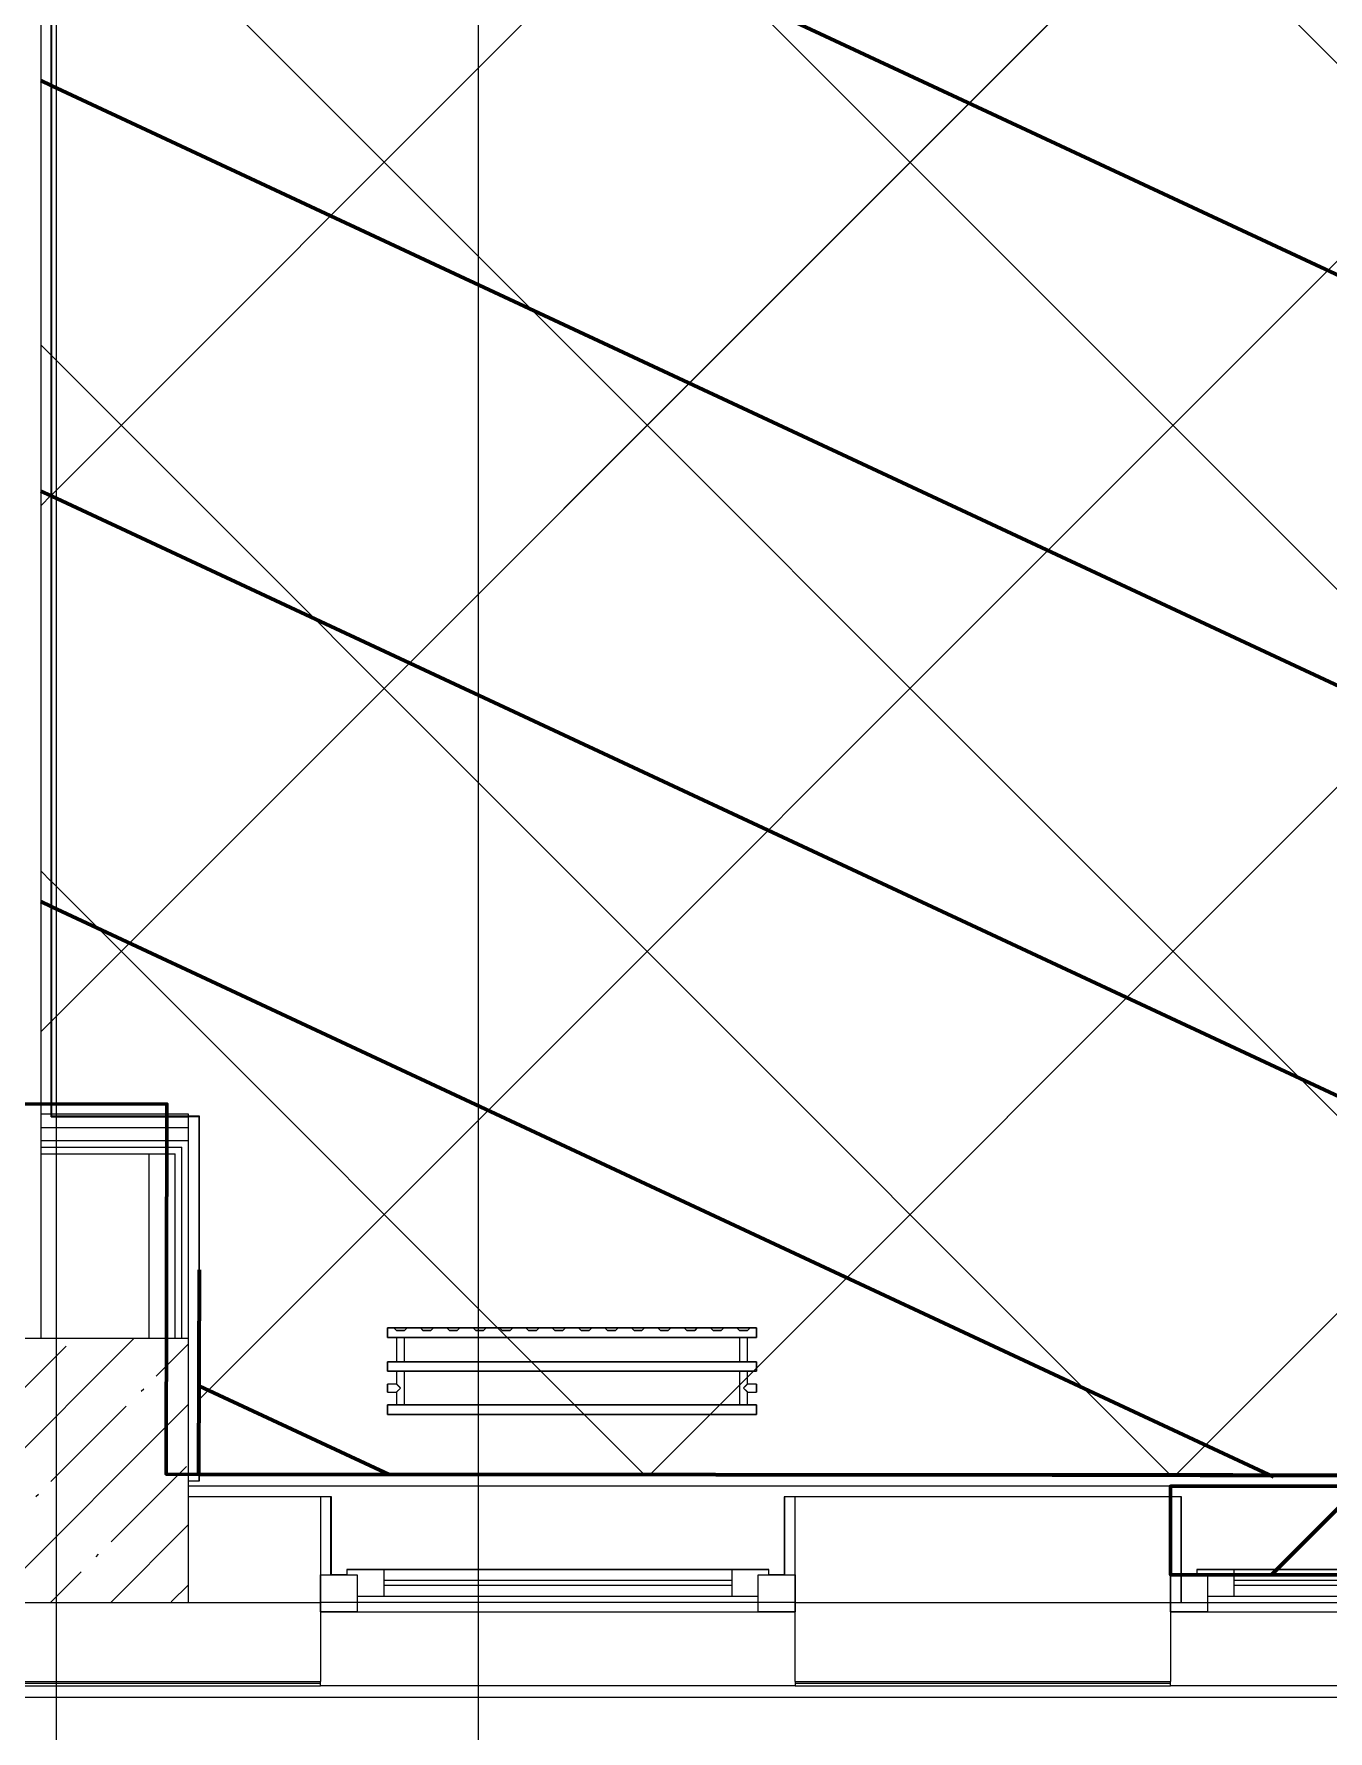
# Model space of a CAD drawing. Header units: millimetres. Extents: x -164500 to 426394, y -23753 to 102118.
# Drawn here: x 47682 to 50135, y -480 to 2735 of the extents above; entities that cross this region are included whole.
import ezdxf

# ---------------------------------------------------------------- set-up
doc = ezdxf.new("R2010")
doc.units = ezdxf.units.MM
for name, color, linetype, lineweight in [('0) шлифовка', 5, 'Continuous', 60), ('1.4) Плинтус ПЛ-4', 6, 'Continuous', 60), ('179 подоконники', 5, 'Continuous', 60), ('5.3) Л-7 Линолеум 4 вып', 230, 'Continuous', 30), ('7.7) Плинтус', 222, 'Continuous', 90), ('A-FLOR', 7, 'Continuous', 9), ('A-GLAZ', 7, 'Continuous', 9), ('A-GLAZ-1', 7, 'Continuous', 5), ('S-COLS-1', 7, 'Continuous', 5), ('Оси', 7, 'Continuous', 9)]:
    doc.layers.add(name, color=color, linetype=linetype, lineweight=lineweight)
doc.layers.add('2) защита вин плитк', color=6, linetype='Continuous')
doc.layers.add('3.2.3) П-9', color=5, linetype='Continuous')
doc.layers.add('M-EQPM-1', color=7, linetype='Continuous', lineweight=9, true_color=0xb2b2b2)

# ---------------------------------------------------------------- blocks, each defined once
blk = doc.blocks.new('BSC_Колонна _Прямоугольная - 500х500-V9-Объем проектирования 1 этажа')
at = {"layer": 'S-COLS-1'}
h = blk.add_hatch(dxfattribs=at)
h.set_pattern_fill('FP_13', color=256, style=0, pattern_type=2)
h.set_pattern_definition([(45, (-47660, -150), (-114.04925, 114.04925), []), (45, (-47545.95, -150), (-114.04925, 114.04925), [201.613, -40.323, 6.706, -33.617])])
h.paths.add_polyline_path([(250, -250), (250, 250), (-250, 250), (-250, -250)])
for p, q in [((250, 250), (-250, 250)), ((-250, 250), (-250, -250)), ((250, -250), (250, 250)), ((-250, -250), (250, -250))]:
    blk.add_line(p, q, dxfattribs=at)
blk = doc.blocks.new('120_Окно_СКБ_1Ст - 120_Окно_СКБ_1Ст 900х2500_h_-20664874-Объем проектирования 1 этажа')
at = {"layer": 'A-GLAZ'}
for p, q in [((-450, -127), (-450, -57)), ((-450, -57), (-380, -57)), ((-380, -57), (-380, -127)), ((380, -127), (380, -57)), ((380, -57), (450, -57)), ((450, -57), (450, -127)), ((380, -87), (-380, -87)), ((-380, -87), (-380, -127)), ((-330, -137), (-330, -87)), ((330, -137), (330, -87)), ((380, -127), (380, -87)), ((-380, -127), (-450, -127)), ((-380, -127), (-400, -127)), ((-400, -127), (-400, -137)), ((450, -127), (380, -127)), ((400, -127), (380, -127)), ((400, -137), (400, -127)), ((-400, -137), (400, -137)), ((400, -137), (-400, -137))]:
    blk.add_line(p, q, dxfattribs=at)
at = {"layer": 'A-GLAZ-1'}
for p, q in [((450, -57), (-450, -57)), ((-430, -127), (-400, -127)), ((-330, -107), (330, -107)), ((330, -117), (-330, -117)), ((400, -127), (430, -127))]:
    blk.add_line(p, q, dxfattribs=at)
blk = doc.blocks.new('120_Окно_СКБ_2Ст - 120_Окно_СКБ_2Ст 2100х2500 _мал створка справа_-V25-Объем проектирования 1 этажа')
at = {"layer": 'A-GLAZ'}
for p, q in [((-1050, -127), (-1050, -57)), ((-1050, -57), (-980, -57)), ((-980, -57), (-980, -127)), ((150, -127), (150, -57)), ((150, -57), (220, -57)), ((220, -57), (220, -127)), ((980, -127), (980, -57)), ((980, -57), (1050, -57)), ((1050, -57), (1050, -127)), ((150, -87), (-980, -87)), ((-980, -87), (-980, -127)), ((-930, -137), (-930, -87)), ((100, -137), (100, -87)), ((150, -127), (150, -87)), ((980, -87), (220, -87)), ((220, -87), (220, -127)), ((270, -137), (270, -87)), ((930, -137), (930, -87)), ((980, -127), (980, -87)), ((-980, -127), (-1050, -127)), ((-980, -127), (-1000, -127)), ((-1000, -127), (-1000, -137)), ((220, -127), (150, -127)), ((170, -127), (150, -127)), ((170, -137), (170, -127)), ((220, -127), (200, -127)), ((200, -127), (200, -137)), ((1050, -127), (980, -127)), ((1000, -127), (980, -127)), ((1000, -137), (1000, -127)), ((-1000, -137), (170, -137)), ((170, -137), (-1000, -137)), ((200, -137), (1000, -137)), ((1000, -137), (200, -137))]:
    blk.add_line(p, q, dxfattribs=at)
at = {"layer": 'A-GLAZ-1'}
for p, q in [((1050, -57), (-1050, -57)), ((-1030, -127), (-1000, -127)), ((-930, -107), (100, -107)), ((100, -117), (-930, -117)), ((170, -127), (200, -127)), ((270, -107), (930, -107)), ((930, -117), (270, -117)), ((1000, -127), (1030, -127))]:
    blk.add_line(p, q, dxfattribs=at)
blk = doc.blocks.new('radiator_prado_classic_z_tip_30_po exemplyaru - Classic Z Тип 30-500-V227-Объем проектирования 1 этажа')
at = {"layer": 'M-EQPM-1'}
for p, q in [((0, 228), (0, 210)), ((700, 228), (0, 228)), ((0, 210), (0, 228)), ((0, 228), (12.5, 228)), ((12.5, 228), (37.5, 228)), ((37.5, 228), (12.5, 228)), ((12.5, 228), (37.5, 228)), ((12.5, 228), (17.5, 223)), ((12.5, 228), (17.5, 223)), ((32.5, 223), (37.5, 228)), ((37.5, 228), (32.5, 223)), ((37.5, 228), (62.5, 228)), ((62.5, 228), (87.5, 228)), ((87.5, 228), (62.5, 228)), ((62.5, 228), (87.5, 228)), ((62.5, 228), (67.5, 223)), ((62.5, 228), (67.5, 223)), ((82.5, 223), (87.5, 228)), ((87.5, 228), (82.5, 223)), ((87.5, 228), (112.5, 228)), ((112.5, 228), (137.5, 228)), ((137.5, 228), (112.5, 228)), ((112.5, 228), (137.5, 228)), ((112.5, 228), (117.5, 223)), ((112.5, 228), (117.5, 223)), ((132.5, 223), (137.5, 228)), ((137.5, 228), (132.5, 223)), ((137.5, 228), (162.5, 228)), ((162.5, 228), (187.5, 228)), ((187.5, 228), (162.5, 228)), ((162.5, 228), (187.5, 228)), ((162.5, 228), (167.5, 223)), ((162.5, 228), (167.5, 223)), ((182.5, 223), (187.5, 228)), ((187.5, 228), (182.5, 223)), ((187.5, 228), (212.5, 228)), ((212.5, 228), (237.5, 228)), ((237.5, 228), (212.5, 228)), ((212.5, 228), (237.5, 228)), ((212.5, 228), (217.5, 223)), ((212.5, 228), (217.5, 223)), ((232.5, 223), (237.5, 228)), ((237.5, 228), (232.5, 223)), ((237.5, 228), (262.5, 228)), ((262.5, 228), (287.5, 228)), ((287.5, 228), (262.5, 228)), ((262.5, 228), (287.5, 228)), ((262.5, 228), (267.5, 223)), ((262.5, 228), (267.5, 223)), ((282.5, 223), (287.5, 228)), ((287.5, 228), (282.5, 223)), ((287.5, 228), (312.5, 228)), ((312.5, 228), (337.5, 228)), ((337.5, 228), (312.5, 228)), ((312.5, 228), (337.5, 228)), ((312.5, 228), (317.5, 223)), ((312.5, 228), (317.5, 223)), ((332.5, 223), (337.5, 228)), ((337.5, 228), (332.5, 223)), ((337.5, 228), (362.5, 228)), ((362.5, 228), (387.5, 228)), ((387.5, 228), (362.5, 228)), ((362.5, 228), (387.5, 228)), ((362.5, 228), (367.5, 223)), ((362.5, 228), (367.5, 223)), ((382.5, 223), (387.5, 228)), ((387.5, 228), (382.5, 223)), ((387.9, 228), (412.5, 228)), ((412.5, 228), (437.5, 228)), ((437.5, 228), (412.5, 228)), ((412.5, 228), (437.5, 228)), ((412.5, 228), (417.5, 223)), ((412.5, 228), (417.5, 223)), ((432.5, 223), (437.5, 228)), ((437.5, 228), (432.5, 223)), ((437.5, 228), (462.5, 228)), ((462.5, 228), (487.5, 228)), ((487.5, 228), (462.5, 228)), ((462.5, 228), (487.5, 228)), ((462.5, 228), (467.5, 223)), ((462.5, 228), (467.5, 223)), ((482.5, 223), (487.5, 228)), ((487.5, 228), (482.5, 223)), ((487.5, 228), (512.5, 228)), ((512.5, 228), (537.5, 228)), ((537.5, 228), (512.5, 228)), ((512.5, 228), (537.5, 228)), ((512.5, 228), (517.5, 223)), ((512.5, 228), (517.5, 223)), ((532.5, 223), (537.5, 228)), ((537.5, 228), (532.5, 223)), ((537.5, 228), (562.5, 228)), ((562.5, 228), (587.5, 228)), ((587.5, 228), (562.5, 228)), ((562.5, 228), (587.5, 228)), ((562.5, 228), (567.5, 223)), ((562.5, 228), (567.5, 223)), ((582.5, 223), (587.5, 228)), ((587.5, 228), (582.5, 223)), ((587.5, 228), (612.5, 228)), ((612.5, 228), (637.5, 228)), ((637.5, 228), (612.5, 228)), ((612.5, 228), (637.5, 228)), ((612.5, 228), (617.5, 223)), ((617.5, 223), (612.5, 228)), ((632.5, 223), (637.5, 228)), ((637.5, 228), (632.5, 223)), ((637.5, 228), (662.5, 228)), ((662.5, 228), (687.5, 228)), ((687.5, 228), (662.5, 228)), ((662.5, 228), (687.5, 228)), ((662.5, 228), (667.5, 223)), ((662.5, 228), (667.5, 223)), ((682.5, 223), (687.5, 228)), ((687.5, 228), (682.5, 223)), ((687.5, 228), (700, 228)), ((700, 210), (700, 228)), ((700, 228), (700, 210)), ((0, 210), (700, 210)), ((17.8, 210), (0, 210)), ((32.5, 223), (17.5, 223)), ((17.5, 223), (32.5, 223)), ((17.5, 210), (17.5, 164)), ((17.5, 210), (17.5, 164)), ((17.8, 210), (17.5, 210)), ((17.5, 210), (17.8, 210)), ((17.8, 210), (17.5, 210)), ((17.5, 210), (32.5, 210)), ((32.2, 210), (17.8, 210)), ((17.8, 210), (30.3, 210)), ((23.1, 210), (17.8, 210)), ((26.9, 210), (23.1, 210)), ((30.3, 210), (26.9, 210)), ((30.3, 210), (32.2, 210)), ((32.2, 210), (30.3, 210)), ((32.5, 210), (32.2, 210)), ((32.2, 210), (32.5, 210)), ((32.5, 210), (32.2, 210)), ((667.8, 210), (32.2, 210)), ((32.5, 164), (32.5, 210)), ((32.5, 164), (32.5, 210)), ((82.5, 223), (67.5, 223)), ((67.5, 223), (82.5, 223)), ((132.5, 223), (117.5, 223)), ((117.5, 223), (132.5, 223)), ((182.5, 223), (167.5, 223)), ((167.5, 223), (182.5, 223)), ((232.5, 223), (217.5, 223)), ((217.5, 223), (232.5, 223)), ((282.5, 223), (267.5, 223)), ((267.5, 223), (282.5, 223)), ((332.5, 223), (317.5, 223)), ((317.5, 223), (332.5, 223)), ((382.5, 223), (367.5, 223)), ((367.5, 223), (382.5, 223)), ((432.5, 223), (417.5, 223)), ((417.5, 223), (432.5, 223)), ((482.5, 223), (467.5, 223)), ((467.5, 223), (482.5, 223)), ((532.5, 223), (517.5, 223)), ((517.5, 223), (532.5, 223)), ((582.5, 223), (567.5, 223)), ((567.5, 223), (582.5, 223)), ((632.5, 223), (617.5, 223)), ((617.5, 223), (632.5, 223)), ((682.5, 223), (667.5, 223)), ((667.5, 223), (682.5, 223)), ((667.5, 210), (667.5, 164)), ((667.5, 210), (667.5, 164)), ((667.8, 210), (667.5, 210)), ((667.5, 210), (682.5, 210)), ((667.8, 210), (667.5, 210)), ((667.5, 210), (667.8, 210)), ((676.9, 210), (667.8, 210)), ((682.2, 210), (667.8, 210)), ((667.8, 210), (668.5, 210)), ((668.5, 210), (671.2, 210)), ((671.2, 210), (675, 210)), ((675, 210), (678.7, 210)), ((682.2, 210), (676.9, 210)), ((678.7, 210), (682.2, 210)), ((682.5, 210), (682.2, 210)), ((682.5, 210), (682.2, 210)), ((682.2, 210), (682.5, 210)), ((700, 210), (682.2, 210)), ((682.5, 164), (682.5, 210)), ((682.5, 164), (682.5, 210)), ((700, 164), (0, 164)), ((0, 164), (0, 146)), ((0, 146), (0, 164)), ((0, 164), (17.8, 164)), ((17.8, 164), (17.5, 164)), ((17.5, 164), (17.8, 164)), ((17.8, 164), (17.5, 164)), ((17.5, 164), (32.5, 164)), ((32.2, 164), (17.8, 164)), ((17.8, 164), (23.1, 164)), ((32.2, 164), (17.8, 164)), ((23.1, 164), (32.2, 164)), ((32.5, 164), (32.2, 164)), ((32.2, 164), (32.5, 164)), ((32.5, 164), (32.2, 164)), ((32.2, 164), (667.8, 164)), ((667.8, 164), (667.5, 164)), ((667.5, 164), (682.5, 164)), ((667.8, 164), (667.5, 164)), ((667.5, 164), (667.8, 164)), ((681.5, 164), (667.8, 164)), ((682.2, 164), (667.8, 164)), ((667.8, 164), (682.2, 164)), ((682.2, 164), (681.5, 164)), ((682.5, 164), (682.2, 164)), ((682.5, 164), (682.2, 164)), ((682.2, 164), (682.5, 164)), ((682.2, 164), (700, 164)), ((700, 146), (700, 164)), ((700, 164), (700, 146)), ((0, 146), (700, 146)), ((18.5, 146), (0, 146)), ((17.5, 146), (17.5, 121.5)), ((17.5, 146), (17.5, 121.5)), ((17.5, 146), (18.5, 146)), ((18.5, 146), (17.5, 146)), ((17.5, 146), (18.5, 146)), ((32.5, 146), (17.5, 146)), ((18.5, 146), (32.2, 146)), ((19.7, 146), (18.5, 146)), ((18.5, 146), (19.7, 146)), ((23.1, 146), (19.7, 146)), ((19.7, 146), (23.1, 146)), ((32.2, 146), (23.1, 146)), ((23.1, 146), (32.2, 146)), ((32.2, 146), (32.5, 146)), ((32.5, 146), (32.2, 146)), ((32.2, 146), (32.5, 146)), ((667.8, 146), (32.2, 146)), ((32.5, 82), (32.5, 146)), ((32.5, 82), (32.5, 146)), ((667.5, 146), (667.5, 82)), ((667.5, 146), (667.5, 82)), ((667.5, 146), (667.8, 146)), ((682.5, 146), (667.5, 146)), ((667.5, 146), (667.8, 146)), ((667.8, 146), (667.5, 146)), ((667.8, 146), (671.2, 146)), ((667.8, 146), (681.5, 146)), ((671.2, 146), (667.8, 146)), ((671.2, 146), (681.5, 146)), ((675, 146), (671.2, 146)), ((681.5, 146), (675, 146)), ((681.5, 146), (682.5, 146)), ((681.5, 146), (682.5, 146)), ((682.5, 146), (681.5, 146)), ((700, 146), (681.5, 146)), ((682.5, 121.5), (682.5, 146)), ((682.5, 121.5), (682.5, 146)), ((17.5, 121.5), (0, 121.5)), ((17.5, 121.5), (0, 121.5)), ((0, 121.5), (0, 120.5)), ((0, 106.5), (0, 121.5)), ((0, 120.5), (0, 107.5)), ((0, 120.5), (0, 119.3)), ((0, 114), (0, 120.5)), ((0, 120.5), (0, 120.5)), ((0, 119.3), (0, 117.8)), ((0, 117.8), (0, 114)), ((0, 114), (0, 110.3)), ((0, 107.5), (0, 114)), ((0, 110.3), (0, 108.7)), ((0, 108.7), (0, 107.5)), ((0, 107.5), (0, 106.5)), ((0, 107.5), (0, 107.5)), ((0, 106.5), (17.5, 106.5)), ((0, 106.5), (17.5, 106.5)), ((17.5, 106.5), (17.5, 82)), ((17.5, 106.5), (17.5, 82)), ((700, 121.5), (682.5, 121.5)), ((700, 121.5), (682.5, 121.5)), ((682.5, 82), (682.5, 106.5)), ((682.5, 106.5), (700, 106.5)), ((682.5, 82), (682.5, 106.5)), ((682.5, 106.5), (700, 106.5)), ((700, 121.5), (700, 106.5)), ((700, 120.5), (700, 121.5)), ((700, 121.5), (700, 120.5)), ((700, 120.5), (700, 121.5)), ((700, 107.5), (700, 120.5)), ((700, 120.5), (700, 107.5)), ((700, 107.5), (700, 120.5)), ((700, 106.5), (700, 107.5)), ((700, 107.5), (700, 106.5)), ((700, 106.5), (700, 107.5)), ((700, 82), (0, 82)), ((0, 82), (0, 64)), ((0, 64), (0, 82)), ((0, 82), (18.5, 82)), ((18.5, 82), (17.5, 82)), ((17.5, 82), (18.5, 82)), ((18.5, 82), (17.5, 82)), ((17.5, 82), (32.5, 82)), ((32.2, 82), (18.5, 82)), ((18.5, 82), (23.1, 82)), ((31.5, 82), (18.5, 82)), ((23.1, 82), (26.9, 82)), ((26.9, 82), (32.2, 82)), ((32.2, 82), (31.5, 82)), ((32.5, 82), (32.2, 82)), ((32.2, 82), (32.5, 82)), ((32.5, 82), (32.2, 82)), ((32.2, 82), (667.8, 82)), ((667.8, 82), (667.5, 82)), ((667.5, 82), (682.5, 82)), ((667.8, 82), (667.5, 82)), ((667.5, 82), (667.8, 82)), ((675, 82), (667.8, 82)), ((681.5, 82), (667.8, 82)), ((667.8, 82), (680.3, 82)), ((681.5, 82), (675, 82)), ((680.3, 82), (681.5, 82)), ((682.5, 82), (681.5, 82)), ((682.5, 82), (681.5, 82)), ((681.5, 82), (682.5, 82)), ((681.5, 82), (700, 82)), ((700, 64), (700, 82)), ((700, 82), (700, 64)), ((700, 64), (0, 64)), ((0, 64), (700, 64))]:
    blk.add_line(p, q, dxfattribs=at)
for points, knots in [([(18.5, 120.5), (18.4, 120.6), (18.3, 120.7), (18.1, 120.9), (17.9, 121.1), (17.8, 121.2), (17.7, 121.3), (17.5, 121.5), (17.5, 121.5), (17.5, 121.5)], [0.7142857, 0.7142857, 0.7142857, 0.7142857, 0.75, 0.7857143, 0.8214286, 0.8571429, 0.8928571, 0.9285714, 1, 1, 1, 1]), ([(17.5, 121.5), (17.5, 121.5), (17.5, 121.5), (17.7, 121.3), (17.8, 121.2), (17.9, 121.1), (18.1, 120.9), (18.3, 120.7), (18.4, 120.6), (18.5, 120.5)], [0, 0, 0, 0, 0.0714286, 0.1071429, 0.1428571, 0.1785714, 0.2142857, 0.25, 0.2857143, 0.2857143, 0.2857143, 0.2857143]), ([(17.5, 121.5), (17.5, 121.5), (17.5, 121.5), (17.7, 121.3), (17.8, 121.2), (17.9, 121.1), (18.1, 120.9), (18.3, 120.7), (18.4, 120.6), (18.5, 120.5)], [0, 0, 0, 0, 0.0714286, 0.1071429, 0.1428571, 0.1785714, 0.2142857, 0.25, 0.2857143, 0.2857143, 0.2857143, 0.2857143]), ([(25, 114), (24.5, 114.5), (23.6, 115.4), (22.4, 116.6), (21.6, 117.4), (21.1, 117.9), (20.8, 118.2), (20.5, 118.5), (20.2, 118.8), (19.8, 119.1), (19.6, 119.4), (19.3, 119.7), (19, 120), (18.7, 120.3), (18.5, 120.5), (18.3, 120.7), (18.1, 120.9), (17.9, 121.1), (17.8, 121.2), (17.7, 121.3), (17.5, 121.5), (17.5, 121.5), (17.5, 121.5)], [0, 0, 0, 0, 0.142857, 0.285714, 0.357143, 0.392857, 0.428571, 0.464286, 0.5, 0.535714, 0.571429, 0.607143, 0.642857, 0.678571, 0.714286, 0.75, 0.785714, 0.821429, 0.857143, 0.892857, 0.928571, 1, 1, 1, 1]), ([(17.5, 106.5), (17.5, 106.5), (17.5, 106.5), (17.7, 106.7), (17.8, 106.8), (17.9, 106.9), (18.1, 107.1), (18.3, 107.3), (18.5, 107.5), (18.7, 107.7), (19, 108), (19.3, 108.3), (19.6, 108.6), (19.8, 108.9), (20.3, 109.3), (20.7, 109.7), (21.1, 110.1), (21.6, 110.6), (22.4, 111.4), (23.6, 112.6), (24.5, 113.5), (25, 114)], [0, 0, 0, 0, 0.071429, 0.107143, 0.142857, 0.178571, 0.214286, 0.25, 0.285714, 0.321429, 0.357143, 0.392857, 0.428571, 0.464286, 0.5, 0.571429, 0.607143, 0.642857, 0.714286, 0.857143, 1, 1, 1, 1]), ([(17.5, 106.5), (17.5, 106.5), (17.5, 106.5), (17.7, 106.7), (17.8, 106.8), (17.9, 106.9), (18.1, 107.1), (18.3, 107.3), (18.4, 107.4), (18.5, 107.5)], [0, 0, 0, 0, 0.0714286, 0.1071429, 0.1428571, 0.1785714, 0.2142857, 0.25, 0.2857143, 0.2857143, 0.2857143, 0.2857143]), ([(18.5, 107.5), (18.4, 107.4), (18.3, 107.3), (18.1, 107.1), (17.9, 106.9), (17.8, 106.8), (17.7, 106.7), (17.5, 106.5), (17.5, 106.5), (17.5, 106.5)], [0.7142857, 0.7142857, 0.7142857, 0.7142857, 0.75, 0.7857143, 0.8214286, 0.8571429, 0.8928571, 0.9285714, 1, 1, 1, 1]), ([(18.5, 107.5), (18.4, 107.4), (18.3, 107.3), (18.1, 107.1), (17.9, 106.9), (17.8, 106.8), (17.7, 106.7), (17.5, 106.5), (17.5, 106.5), (17.5, 106.5)], [0.7142857, 0.7142857, 0.7142857, 0.7142857, 0.75, 0.7857143, 0.8214286, 0.8571429, 0.8928571, 0.9285714, 1, 1, 1, 1]), ([(22.1, 116.9), (21.9, 117.1), (21.6, 117.4), (21.1, 117.9), (20.8, 118.2), (20.5, 118.5), (20.2, 118.8), (19.9, 119.2), (19.7, 119.3), (19.6, 119.4)], [0.2857143, 0.2857143, 0.2857143, 0.2857143, 0.3571429, 0.3928571, 0.4285714, 0.4642857, 0.5, 0.5357143, 0.5714286, 0.5714286, 0.5714286, 0.5714286]), ([(19.6, 119.4), (19.7, 119.3), (19.9, 119.2), (20.3, 118.7), (20.7, 118.3), (21.1, 117.9), (21.6, 117.4), (21.9, 117.1), (22.1, 116.9)], [0.4285714, 0.4285714, 0.4285714, 0.4285714, 0.4642857, 0.5, 0.5714286, 0.6071429, 0.6428571, 0.7142857, 0.7142857, 0.7142857, 0.7142857]), ([(19.6, 119.4), (19.7, 119.3), (19.8, 119.1), (20.3, 118.7), (20.7, 118.3), (21.1, 117.9), (21.6, 117.4), (21.9, 117.1), (22.1, 116.9)], [0.4285714, 0.4285714, 0.4285714, 0.4285714, 0.4642857, 0.5, 0.5714286, 0.6071429, 0.6428571, 0.7142857, 0.7142857, 0.7142857, 0.7142857]), ([(19.6, 108.6), (19.7, 108.7), (19.9, 108.8), (20.3, 109.3), (20.7, 109.7), (21.1, 110.1), (21.6, 110.6), (21.9, 110.9), (22.1, 111.1)], [0.4285714, 0.4285714, 0.4285714, 0.4285714, 0.4642857, 0.5, 0.5714286, 0.6071429, 0.6428571, 0.7142857, 0.7142857, 0.7142857, 0.7142857]), ([(22.1, 111.1), (21.9, 110.9), (21.6, 110.6), (21.1, 110.1), (20.8, 109.8), (20.5, 109.5), (20.2, 109.2), (19.9, 108.8), (19.7, 108.7), (19.6, 108.6)], [0.2857143, 0.2857143, 0.2857143, 0.2857143, 0.3571429, 0.3928571, 0.4285714, 0.4642857, 0.5, 0.5357143, 0.5714286, 0.5714286, 0.5714286, 0.5714286]), ([(22.1, 111.1), (21.9, 110.9), (21.6, 110.6), (21.1, 110.1), (20.8, 109.8), (20.5, 109.5), (20.2, 109.2), (19.8, 108.9), (19.7, 108.7), (19.6, 108.6)], [0.2857143, 0.2857143, 0.2857143, 0.2857143, 0.3571429, 0.3928571, 0.4285714, 0.4642857, 0.5, 0.5357143, 0.5714286, 0.5714286, 0.5714286, 0.5714286]), ([(675, 114), (675.5, 114.5), (676.4, 115.4), (677.6, 116.6), (678.4, 117.4), (678.9, 117.9), (679.2, 118.2), (679.5, 118.5), (679.8, 118.8), (680.1, 119.2), (680.4, 119.4), (680.7, 119.7), (681, 120), (681.3, 120.3), (681.5, 120.5), (681.7, 120.7), (681.9, 120.9), (682.1, 121.1), (682.2, 121.2), (682.3, 121.3), (682.5, 121.5), (682.5, 121.5), (682.5, 121.5)], [0, 0, 0, 0, 0.142857, 0.285714, 0.357143, 0.392857, 0.428571, 0.464286, 0.5, 0.535714, 0.571429, 0.607143, 0.642857, 0.678571, 0.714286, 0.75, 0.785714, 0.821429, 0.857143, 0.892857, 0.928571, 1, 1, 1, 1]), ([(682.5, 106.5), (682.5, 106.5), (682.5, 106.5), (682.3, 106.7), (682.2, 106.8), (682.1, 106.9), (681.9, 107.1), (681.7, 107.3), (681.5, 107.5), (681.3, 107.7), (681, 108), (680.7, 108.3), (680.4, 108.6), (680.1, 108.8), (679.7, 109.3), (679.3, 109.7), (678.9, 110.1), (678.4, 110.6), (677.6, 111.4), (676.4, 112.6), (675.5, 113.5), (675, 114)], [0, 0, 0, 0, 0.071429, 0.107143, 0.142857, 0.178571, 0.214286, 0.25, 0.285714, 0.321429, 0.357143, 0.392857, 0.428571, 0.464286, 0.5, 0.571429, 0.607143, 0.642857, 0.714286, 0.857143, 1, 1, 1, 1]), ([(680.4, 119.4), (680.3, 119.3), (680.1, 119.2), (679.7, 118.7), (679.3, 118.3), (678.9, 117.9), (678.4, 117.4), (678.1, 117.1), (677.9, 116.9)], [0.4285714, 0.4285714, 0.4285714, 0.4285714, 0.4642857, 0.5, 0.5714286, 0.6071429, 0.6428571, 0.7142857, 0.7142857, 0.7142857, 0.7142857]), ([(680.4, 119.4), (680.3, 119.3), (680.1, 119.2), (679.7, 118.7), (679.3, 118.3), (678.9, 117.9), (678.4, 117.4), (678.1, 117.1), (677.9, 116.9)], [0.4285714, 0.4285714, 0.4285714, 0.4285714, 0.4642857, 0.5, 0.5714286, 0.6071429, 0.6428571, 0.7142857, 0.7142857, 0.7142857, 0.7142857]), ([(677.9, 116.9), (678.1, 117.1), (678.4, 117.4), (678.9, 117.9), (679.2, 118.2), (679.5, 118.5), (679.8, 118.8), (680.1, 119.2), (680.3, 119.3), (680.4, 119.4)], [0.2857143, 0.2857143, 0.2857143, 0.2857143, 0.3571429, 0.3928571, 0.4285714, 0.4642857, 0.5, 0.5357143, 0.5714286, 0.5714286, 0.5714286, 0.5714286]), ([(677.9, 111.1), (678.1, 110.9), (678.4, 110.6), (678.9, 110.1), (679.2, 109.8), (679.5, 109.5), (679.8, 109.2), (680.1, 108.8), (680.3, 108.7), (680.4, 108.6)], [0.2857143, 0.2857143, 0.2857143, 0.2857143, 0.3571429, 0.3928571, 0.4285714, 0.4642857, 0.5, 0.5357143, 0.5714286, 0.5714286, 0.5714286, 0.5714286]), ([(677.9, 111.1), (678.1, 110.9), (678.4, 110.6), (678.9, 110.1), (679.1, 109.9), (679.2, 109.8)], [0.2857143, 0.2857143, 0.2857143, 0.2857143, 0.3571429, 0.3928571, 0.4285714, 0.4285714, 0.4285714, 0.4285714]), ([(680.4, 108.6), (680.3, 108.7), (680.1, 108.8), (679.7, 109.3), (679.3, 109.7), (678.9, 110.1), (678.4, 110.6), (678.1, 110.9), (677.9, 111.1)], [0.4285714, 0.4285714, 0.4285714, 0.4285714, 0.4642857, 0.5, 0.5714286, 0.6071429, 0.6428571, 0.7142857, 0.7142857, 0.7142857, 0.7142857]), ([(682.5, 121.5), (682.5, 121.5), (682.5, 121.5), (682.3, 121.3), (682.2, 121.2), (682.1, 121.1), (681.9, 120.9), (681.7, 120.7), (681.6, 120.6), (681.5, 120.5)], [0, 0, 0, 0, 0.0714286, 0.1071429, 0.1428571, 0.1785714, 0.2142857, 0.25, 0.2857143, 0.2857143, 0.2857143, 0.2857143]), ([(682.5, 121.5), (682.5, 121.5), (682.5, 121.5), (682.3, 121.3), (682.2, 121.2), (682.1, 121.1), (681.9, 120.9), (681.7, 120.7), (681.6, 120.6), (681.5, 120.5)], [0, 0, 0, 0, 0.0714286, 0.1071429, 0.1428571, 0.1785714, 0.2142857, 0.25, 0.2857143, 0.2857143, 0.2857143, 0.2857143]), ([(681.5, 120.5), (681.6, 120.6), (681.7, 120.7), (681.9, 120.9), (682.1, 121.1), (682.2, 121.2), (682.3, 121.3), (682.5, 121.5), (682.5, 121.5), (682.5, 121.5)], [0.7142857, 0.7142857, 0.7142857, 0.7142857, 0.75, 0.7857143, 0.8214286, 0.8571429, 0.8928571, 0.9285714, 1, 1, 1, 1]), ([(681.5, 107.5), (681.6, 107.4), (681.7, 107.3), (681.9, 107.1), (682.1, 106.9), (682.2, 106.8), (682.3, 106.7), (682.5, 106.5), (682.5, 106.5), (682.5, 106.5)], [0.7142857, 0.7142857, 0.7142857, 0.7142857, 0.75, 0.7857143, 0.8214286, 0.8571429, 0.8928571, 0.9285714, 1, 1, 1, 1]), ([(681.5, 107.5), (681.6, 107.4), (681.7, 107.3), (681.9, 107.1), (682.1, 106.9), (682.2, 106.8), (682.3, 106.7), (682.5, 106.5), (682.5, 106.5), (682.5, 106.5)], [0.7142857, 0.7142857, 0.7142857, 0.7142857, 0.75, 0.7857143, 0.8214286, 0.8571429, 0.8928571, 0.9285714, 1, 1, 1, 1]), ([(682.5, 106.5), (682.5, 106.5), (682.5, 106.5), (682.3, 106.7), (682.2, 106.8), (682.1, 106.9), (681.9, 107.1), (681.7, 107.3), (681.6, 107.4), (681.5, 107.5)], [0, 0, 0, 0, 0.0714286, 0.1071429, 0.1428571, 0.1785714, 0.2142857, 0.25, 0.2857143, 0.2857143, 0.2857143, 0.2857143])]:
    blk.add_open_spline(points, degree=3, knots=knots, dxfattribs=at)
for points in [[(19.6, 119.4), (19.5, 119.5), (19.3, 119.7), (19, 120), (18.7, 120.3), (18.6, 120.4), (18.5, 120.5)], [(18.5, 120.5), (18.6, 120.4), (18.7, 120.3), (19, 120), (19.3, 119.7), (19.5, 119.5), (19.6, 119.4)], [(18.5, 120.5), (18.6, 120.4), (18.7, 120.3), (19, 120), (19.3, 119.7), (19.5, 119.5), (19.6, 119.4)], [(18.5, 107.5), (18.6, 107.6), (18.7, 107.7), (19, 108), (19.3, 108.3), (19.5, 108.5), (19.6, 108.6)], [(19.6, 108.6), (19.5, 108.5), (19.3, 108.3), (19, 108), (18.7, 107.7), (18.6, 107.6), (18.5, 107.5)], [(19.6, 108.6), (19.5, 108.5), (19.3, 108.3), (19, 108), (18.7, 107.7), (18.6, 107.6), (18.5, 107.5)], [(25, 114), (24.5, 114.5), (23.6, 115.4), (22.6, 116.4), (22.1, 116.9)], [(22.1, 116.9), (22.6, 116.4), (23.6, 115.4), (24.5, 114.5), (25, 114)], [(22.1, 116.9), (22.6, 116.4), (23.6, 115.4), (24.5, 114.5), (25, 114)], [(22.1, 111.1), (22.6, 111.6), (23.6, 112.6), (24.5, 113.5), (25, 114)], [(25, 114), (24.5, 113.5), (23.6, 112.6), (22.6, 111.6), (22.1, 111.1)], [(25, 114), (24.5, 113.5), (23.6, 112.6), (22.6, 111.6), (22.1, 111.1)], [(677.9, 116.9), (677.4, 116.4), (676.4, 115.4), (675.5, 114.5), (675, 114)], [(677.9, 116.9), (677.4, 116.4), (676.4, 115.4), (675.5, 114.5), (675, 114)], [(675, 114), (675.5, 114.5), (676.4, 115.4), (677.4, 116.4), (677.9, 116.9)], [(675, 114), (675.5, 113.5), (676.4, 112.6), (677.4, 111.6), (677.9, 111.1)], [(675, 114), (675.5, 113.5), (676.4, 112.6), (677.4, 111.6), (677.9, 111.1)], [(677.9, 111.1), (677.4, 111.6), (676.4, 112.6), (675.5, 113.5), (675, 114)], [(679.2, 109.8), (679.3, 109.7), (679.5, 109.5), (679.8, 109.2), (680.1, 108.8), (680.3, 108.7), (680.4, 108.6)], [(681.5, 120.5), (681.4, 120.4), (681.3, 120.3), (681, 120), (680.7, 119.7), (680.5, 119.5), (680.4, 119.4)], [(681.5, 120.5), (681.4, 120.4), (681.3, 120.3), (681, 120), (680.7, 119.7), (680.5, 119.5), (680.4, 119.4)], [(680.4, 119.4), (680.5, 119.5), (680.7, 119.7), (681, 120), (681.3, 120.3), (681.4, 120.4), (681.5, 120.5)], [(680.4, 108.6), (680.5, 108.5), (680.7, 108.3), (681, 108), (681.3, 107.7), (681.4, 107.6), (681.5, 107.5)], [(680.4, 108.6), (680.5, 108.5), (680.7, 108.3), (681, 108), (681.3, 107.7), (681.4, 107.6), (681.5, 107.5)], [(681.5, 107.5), (681.4, 107.6), (681.3, 107.7), (681, 108), (680.7, 108.3), (680.5, 108.5), (680.4, 108.6)]]:
    blk.add_open_spline(points, degree=3, dxfattribs=at)

msp = doc.modelspace()

# ---------------------------------------------------------------- hatches: boundary and pattern name
at = {"layer": '0) шлифовка', "true_color": 0x2776bb}
h = msp.add_hatch(dxfattribs=at)
h.set_pattern_fill('ANSI31', color=152, scale=222, angle=110)
h.paths.add_polyline_path([(51907.859, 7556.644), (50728.862, 7559.412), (50728.911, 7580.412), (48228.918, 7586.28), (48228.869, 7565.28), (47949.87, 7565.935), (47949.166, 7265.936), (47694.702, 7266.533), (47694.702, 708.515), (47714.702, 708.468), (47714.702, 7242.938), (47715.702, 7242.938), (47715.702, 708.466), (47933.771, 707.954), (47933.727, 688.938), (47974.702, 688.938), (47995.702, 684.938), (47995.702, 6.807), (51851.656, -2.245), (51852.55, 378.754), (52783.007, 376.57), (52782.979, 364.938), (52845.702, 364.938), (52845.702, 16.422), (56390.152, 8.102), (56390.997, 368.101), (57182.995, 366.241), (57182.991, 364.938), (57245.702, 364.938), (57245.702, 6.093), (57737.925, 4.938), (59324.702, 4.938), (60074.702, 4.938), (60890.157, 4.938), (60890.984, 357.537), (60953.702, 357.39), (60953.702, 364.938), (61695.702, 364.938), (61695.702, 4.938), (63774.702, 4.938), (64324.702, 4.938), (65224.702, 4.938), (65390.169, 4.938), (65407.775, 7504.954), (63429.78, 7509.597), (63429.764, 7502.597), (62282.702, 7505.29), (62282.702, 6913.938), (62282.702, 6912.938), (62235.376, 6912.938), (62235.351, 6902.4), (60906.355, 6905.519), (60907.834, 7535.518), (60628.835, 7536.172), (60628.884, 7557.172), (58128.891, 7563.041), (58128.842, 7542.041), (57746.772, 7542.938), (56995.702, 7542.938), (56995.702, 6912.938), (55366.702, 6912.938), (55366.702, 6918.523), (55319.371, 6918.634), (55320.773, 7515.938), (53782.702, 7515.938), (53782.702, 6913.938), (53782.702, 6912.938), (51953.702, 6912.938), (51953.702, 6926.535), (51906.38, 6926.646)])
h.paths.add_polyline_path([(56903.046, 1918.049), (56903.636, 1917.708), (56903.243, 1918.389)], flags=16)
h.paths.add_polyline_path([(56267.846, 5666.879), (56967.993, 4454.529), (56903.368, 4417.207), (56967.993, 4379.885), (56268.15, 3168.062), (56268.759, 3167.008), (56202.898, 3205.043), (56902.939, 4417.207), (56202.898, 5629.372)], flags=16)
at = {"layer": '179 подоконники'}
h = msp.add_hatch(dxfattribs=at)
h.set_pattern_fill('ANSI31', color=256, scale=80)
h.set_pattern_definition([(45, (198144.66, 26879), (-179.60512, 179.60512), [])])
h.paths.add_polyline_path([(51916.243, -184.062), (49836.243, -184.062), (49836.243, -16.062), (51916.243, -16.062)])
at = {"layer": '2) защита вин плитк'}
h = msp.add_hatch(dxfattribs=at)
h.set_pattern_fill('ANSI31', color=256, scale=222)
h.paths.add_polyline_path([(51907.859, 7556.644), (50728.862, 7559.412), (50728.911, 7580.412), (48228.918, 7586.28), (48228.869, 7565.28), (47949.87, 7565.935), (47949.166, 7265.936), (47694.702, 7266.533), (47694.702, 708.515), (47714.702, 708.468), (47714.702, 7242.938), (47715.702, 7242.938), (47715.702, 708.466), (47933.771, 707.954), (47933.727, 688.938), (47974.702, 688.938), (47995.702, 684.938), (47995.702, 6.807), (51851.656, -2.245), (51852.55, 378.754), (52783.007, 376.57), (52782.979, 364.938), (52845.702, 364.938), (52845.702, 16.422), (56390.152, 8.102), (56390.997, 368.101), (57182.995, 366.241), (57182.991, 364.938), (57245.702, 364.938), (57245.702, 6.093), (57737.925, 4.938), (59324.702, 4.938), (60074.702, 4.938), (60890.157, 4.938), (60890.984, 357.537), (60953.702, 357.39), (60953.702, 364.938), (61695.702, 364.938), (61695.702, 4.938), (63774.702, 4.938), (64324.702, 4.938), (65224.702, 4.938), (65390.169, 4.938), (65407.775, 7504.954), (63429.78, 7509.597), (63429.764, 7502.597), (62282.702, 7505.29), (62282.702, 6913.938), (62282.702, 6912.938), (62235.376, 6912.938), (62235.351, 6902.4), (60906.355, 6905.519), (60907.834, 7535.518), (60628.835, 7536.172), (60628.884, 7557.172), (58128.891, 7563.041), (58128.842, 7542.041), (57746.772, 7542.938), (56995.702, 7542.938), (56995.702, 6912.938), (55366.702, 6912.938), (55366.702, 6918.523), (55319.371, 6918.634), (55320.773, 7515.938), (53782.702, 7515.938), (53782.702, 6913.938), (53782.702, 6912.938), (51953.702, 6912.938), (51953.702, 6926.535), (51906.38, 6926.646)])
h.paths.add_polyline_path([(56903.046, 1918.049), (56903.636, 1917.708), (56903.243, 1918.389)], flags=16)
h.paths.add_polyline_path([(56267.846, 5666.879), (56967.993, 4454.529), (56903.368, 4417.207), (56967.993, 4379.885), (56268.15, 3168.062), (56268.759, 3167.008), (56202.898, 3205.043), (56902.939, 4417.207), (56202.898, 5629.372)], flags=16)
at = {"layer": '3.2.3) П-9'}
h = msp.add_hatch(dxfattribs=at)
h.set_pattern_fill('ANSI31', color=256, scale=222)
h.paths.add_polyline_path([(51907.859, 7556.644), (50728.862, 7559.412), (50728.911, 7580.412), (48228.918, 7586.28), (48228.869, 7565.28), (47949.87, 7565.935), (47949.166, 7265.936), (47694.702, 7266.533), (47694.702, 708.515), (47714.702, 708.468), (47714.702, 7242.938), (47715.702, 7242.938), (47715.702, 708.466), (47933.771, 707.954), (47933.727, 688.938), (47974.702, 688.938), (47995.702, 684.938), (47995.702, 6.807), (51851.656, -2.245), (51852.55, 378.754), (52783.007, 376.57), (52782.979, 364.938), (52845.702, 364.938), (52845.702, 16.422), (56390.152, 8.102), (56390.997, 368.101), (57182.995, 366.241), (57182.991, 364.938), (57245.702, 364.938), (57245.702, 6.093), (57737.925, 4.938), (59324.702, 4.938), (60074.702, 4.938), (60890.157, 4.938), (60890.984, 357.537), (60953.702, 357.39), (60953.702, 364.938), (61695.702, 364.938), (61695.702, 4.938), (63774.702, 4.938), (64324.702, 4.938), (65224.702, 4.938), (65390.169, 4.938), (65407.775, 7504.954), (63429.78, 7509.597), (63429.764, 7502.597), (62282.702, 7505.29), (62282.702, 6913.938), (62282.702, 6912.938), (62235.376, 6912.938), (62235.351, 6902.4), (60906.355, 6905.519), (60907.834, 7535.518), (60628.835, 7536.172), (60628.884, 7557.172), (58128.891, 7563.041), (58128.842, 7542.041), (57746.772, 7542.938), (56995.702, 7542.938), (56995.702, 6912.938), (55366.702, 6912.938), (55366.702, 6918.523), (55319.371, 6918.634), (55320.773, 7515.938), (53782.702, 7515.938), (53782.702, 6913.938), (53782.702, 6912.938), (51953.702, 6912.938), (51953.702, 6926.535), (51906.38, 6926.646)])
h.paths.add_polyline_path([(56903.046, 1918.049), (56903.636, 1917.708), (56903.243, 1918.389)], flags=16)
h.paths.add_polyline_path([(56267.846, 5666.879), (56967.993, 4454.529), (56903.368, 4417.207), (56967.993, 4379.885), (56268.15, 3168.062), (56268.759, 3167.008), (56202.898, 3205.043), (56902.939, 4417.207), (56202.898, 5629.372)], flags=16)
at = {"layer": '5.3) Л-7 Линолеум 4 вып'}
h = msp.add_hatch(dxfattribs=at)
h.set_pattern_fill('ANSI37', color=256, scale=222)
h.paths.add_polyline_path([(51907.859, 7556.644), (50728.862, 7559.412), (50728.911, 7580.412), (48228.918, 7586.28), (48228.869, 7565.28), (47949.87, 7565.935), (47949.166, 7265.936), (47694.702, 7266.533), (47694.702, 708.515), (47714.702, 708.468), (47714.702, 7242.938), (47715.702, 7242.938), (47715.702, 708.466), (47933.771, 707.954), (47933.727, 688.938), (47974.702, 688.938), (47995.702, 684.938), (47995.702, 6.807), (51851.656, -2.245), (51852.55, 378.754), (52783.007, 376.57), (52782.979, 364.938), (52845.702, 364.938), (52845.702, 16.422), (56390.152, 8.102), (56390.997, 368.101), (57182.995, 366.241), (57182.991, 364.938), (57245.702, 364.938), (57245.702, 6.093), (57737.925, 4.938), (59324.702, 4.938), (60074.702, 4.938), (60890.157, 4.938), (60890.984, 357.537), (60953.702, 357.39), (60953.702, 364.938), (61695.702, 364.938), (61695.702, 4.938), (63774.702, 4.938), (64324.702, 4.938), (65224.702, 4.938), (65390.169, 4.938), (65407.775, 7504.954), (63429.78, 7509.597), (63429.764, 7502.597), (62282.702, 7505.29), (62282.702, 6913.938), (62282.702, 6912.938), (62235.376, 6912.938), (62235.351, 6902.4), (60906.355, 6905.519), (60907.834, 7535.518), (60628.835, 7536.172), (60628.884, 7557.172), (58128.891, 7563.041), (58128.842, 7542.041), (57746.772, 7542.938), (56995.702, 7542.938), (56995.702, 6912.938), (55366.702, 6912.938), (55366.702, 6918.523), (55319.371, 6918.634), (55320.773, 7515.938), (53782.702, 7515.938), (53782.702, 6913.938), (53782.702, 6912.938), (51953.702, 6912.938), (51953.702, 6926.535), (51906.38, 6926.646)])
h.paths.add_polyline_path([(56903.046, 1918.049), (56903.636, 1917.708), (56903.243, 1918.389)], flags=16)
h.paths.add_polyline_path([(56267.846, 5666.879), (56967.993, 4454.529), (56903.368, 4417.207), (56967.993, 4379.885), (56268.15, 3168.062), (56268.759, 3167.008), (56202.898, 3205.043), (56902.939, 4417.207), (56202.898, 5629.372)], flags=16)

# ---------------------------------------------------------------- linework, layer by layer
for p, q in [((47694.702, 7263.938), (47694.702, 263.938)), ((47714.702, 683.938), (47714.702, 7243.938)), ((47715.702, 684.938), (47715.702, 7242.938)), ((47974.702, 688.938), (47694.702, 688.938)), ((47714.702, 683.938), (47974.702, 683.938)), ((47995.702, 684.938), (47715.702, 684.938)), ((47974.702, 263.938), (47974.702, 688.938)), ((47995.702, -6.062), (47995.702, 684.938)), ((47694.702, 663.938), (47974.702, 663.938)), ((47694.702, 638.938), (47974.702, 638.938)), ((47694.702, 626.438), (47962.202, 626.438)), ((47694.702, 613.938), (47949.702, 613.938)), ((47899.702, 613.938), (47899.702, 263.938)), ((47949.702, 263.938), (47949.702, 613.938)), ((47962.202, 263.938), (47962.202, 626.438)), ((47994.702, -6.062), (47994.702, 3.938)), ((47974.702, -6.062), (47994.702, -6.062)), ((47994.702, -6.062), (47995.702, -6.062)), ((48224.702, -36.062), (47974.702, -36.062)), ((48224.702, -36.062), (48224.702, -386.062)), ((48244.702, -36.062), (48224.702, -36.062)), ((48244.702, -184.062), (48244.702, -36.062)), ((48245.702, -36.062), (48244.702, -36.062)), ((48245.702, -184.062), (48245.702, -36.062)), ((49103.702, -36.062), (49103.702, -184.062)), ((49104.702, -36.062), (49103.702, -36.062)), ((49104.702, -36.062), (49104.702, -184.062)), ((49124.702, -36.062), (49104.702, -36.062)), ((49836.243, -36.062), (49124.702, -36.062)), ((49124.702, -386.062), (49124.702, -36.062)), ((49836.243, -36.062), (49836.243, -386.062)), ((49856.243, -36.062), (49836.243, -36.062)), ((49856.243, -236.062), (49856.243, -36.062)), ((49857.243, -36.062), (49856.243, -36.062)), ((49857.243, -236.062), (49857.243, -36.062)), ((48224.702, -184.062), (48244.702, -184.062)), ((48244.702, -184.062), (48245.702, -184.062)), ((49103.702, -184.062), (49104.702, -184.062)), ((49104.702, -184.062), (49124.702, -184.062)), ((47974.702, -236.062), (48224.702, -236.062)), ((49124.702, -236.062), (48224.702, -236.062)), ((49124.702, -236.062), (49836.243, -236.062)), ((49836.243, -236.062), (49856.243, -236.062)), ((49856.243, -236.062), (51916.243, -236.062)), ((49856.243, -236.062), (49857.243, -236.062)), ((72344.702, -416.062), (-225.298, -416.062)), ((47474.702, -386.062), (48224.702, -386.062)), ((47474.702, -389.062), (48224.702, -389.062)), ((47474.702, -394.062), (48224.702, -394.062)), ((48224.702, -394.062), (48224.702, -386.062)), ((49124.702, -394.062), (48224.702, -394.062)), ((49124.702, -386.062), (49124.702, -394.062)), ((49124.702, -386.062), (49836.243, -386.062)), ((49124.702, -389.062), (49836.243, -389.062)), ((49124.702, -394.062), (49836.243, -394.062)), ((49836.243, -394.062), (49836.243, -386.062)), ((51936.243, -394.062), (49836.243, -394.062))]:
    msp.add_line(p, q)
at = {"flags": 128}
msp.add_lwpolyline([(47653.772, 708.611), (47933.771, 707.954), (47932.126, 6.956), (51851.656, -2.245), (51852.55, 378.754), (52783.007, 376.57), (52782.162, 16.571), (56390.152, 8.102), (56390.997, 368.101), (57182.995, 366.241), (57182.149, 6.242), (60524.702, -1.604)], dxfattribs=at)
at = {"layer": '1.4) Плинтус ПЛ-4', "flags": 128}
msp.add_lwpolyline([(48524.702, 7585.586), (48228.918, 7586.28), (48228.869, 7565.28), (47949.87, 7565.935), (47949.166, 7265.936), (47669.166, 7266.593), (47653.772, 708.611), (47933.771, 707.954), (47932.126, 6.956), (48524.702, 5.565)], dxfattribs=at)
at = {"layer": '179 подоконники'}
msp.add_lwpolyline([(51916.243, -184.062), (49836.243, -184.062), (49836.243, -16.062), (51916.243, -16.062)], close=True, dxfattribs=at)
at = {"layer": '7.7) Плинтус'}
msp.add_lwpolyline([(47994.702, 393.947), (47993.793, 6.811), (51915.243, 4.438), (51915.243, 364.938)], dxfattribs=at)
at = {"layer": 'A-FLOR'}
for p, q in [((47714.702, 688.938), (47714.702, 7242.938)), ((47994.702, 683.938), (47974.702, 683.938)), ((47994.702, 3.938), (47994.702, 683.938)), ((51916.243, 3.938), (47994.702, 3.938)), ((51936.243, -16.062), (47974.702, -16.062))]:
    msp.add_line(p, q, dxfattribs=at)
at = {"layer": 'Оси'}
for points in [[(47724.702, -2042.321), (47724.702, 2957.679), (47724.702, 22262.009), (47724.702, 27262.009)], [(49080.021, -2042.321), (49080.021, -1322.84), (48524.702, -759.518), (48524.702, 4240.482), (48524.702, 22262.009), (48524.702, 27262.009)]]:
    msp.add_lwpolyline(points, dxfattribs=at)

# ---------------------------------------------------------------- block references
msp.add_blockref('BSC_Колонна _Прямоугольная - 500х500-V9-Объем проектирования 1 этажа', (47724.702, 13.938))
at = {"color": 3, "rotation": 180}
for name, p in [('120_Окно_СКБ_1Ст - 120_Окно_СКБ_1Ст 900х2500_h_-20664874-Объем проектирования 1 этажа', (48674.702, -311.062)), ('120_Окно_СКБ_2Ст - 120_Окно_СКБ_2Ст 2100х2500 _мал створка справа_-V25-Объем проектирования 1 этажа', (50886.243, -311.062))]:
    msp.add_blockref(name, p, dxfattribs=at)
at = {"layer": 'M-EQPM-1'}
msp.add_blockref('radiator_prado_classic_z_tip_30_po exemplyaru - Classic Z Тип 30-500-V227-Объем проектирования 1 этажа', (48351.702, 55.938), dxfattribs=at)

doc.saveas('drawing.dxf')
